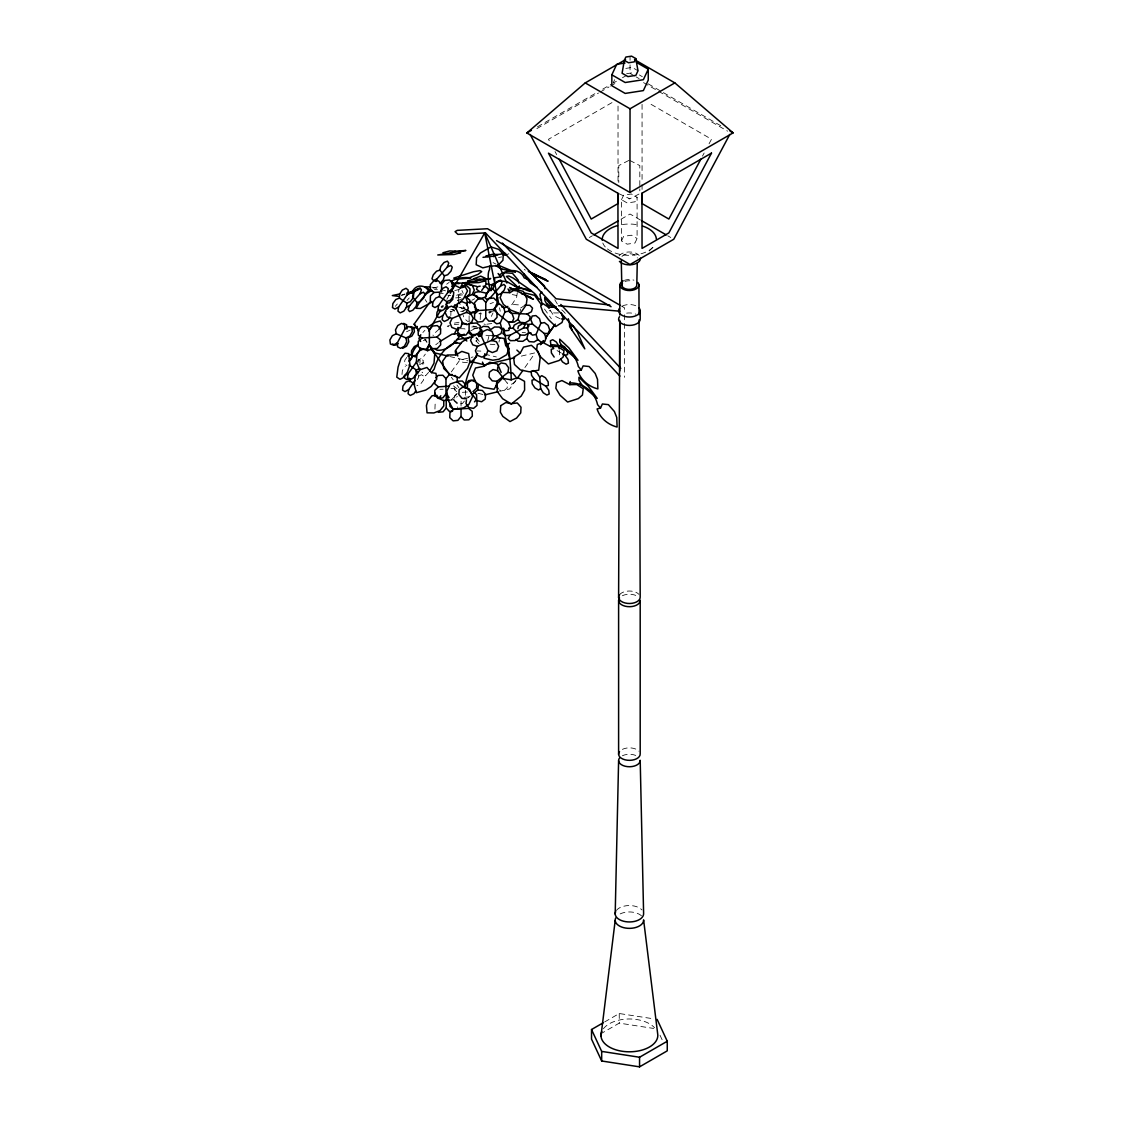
<?xml version="1.0" encoding="UTF-8"?>
<svg xmlns="http://www.w3.org/2000/svg" width="1123" height="1123" viewBox="0 0 1123 1123"><rect width="100%" height="100%" fill="white"/><g stroke="black" fill="none" stroke-linecap="round" stroke-linejoin="round"><path stroke-width="0.75" stroke-dasharray="5 3.75" d="M458.703 300.838L458.717 290.043M461.048 406.077L461.062 401.22M465.469 395.296L465.469 388.965M469.105 320.701L469.119 315.858M504.171 379.153L507.217 383.097L507.189 387.912L503.778 390.86L499.131 390.06M418.668 362.21L418.753 359.627L422.388 358.153L425.336 354.138M418.682 374.928L418.598 377.525L416.745 380.276M450.814 315.563L450.941 311.689L448.61 310.088M434.938 409.095L435.12 404.238L437.521 401.95M480.223 319.564L480.405 314.707L478.159 312.559M402.006 374.464L402.385 370.436L405.333 366.421M422.88 364.498L423.259 360.483L420.83 359.023L418.36 360.371M517.324 292.612L516.636 297.244L511.976 304.586L507.596 306.481M419.777 363.319L420.199 360.567L417.967 358.827M498.963 342.136L499.482 339.665M487.607 341.28L489.74 333.04M520.075 311.534L520.735 308.979M478.847 343.806L476.11 341.027L477.233 337.335M613.242 82.723L614.632 79.719M621.51 199.697L623.602 195.205L631.393 193.998L637.092 197.283L637.092 238.483L635 242.975L627.21 244.182L621.51 240.898L621.51 199.697L627.21 202.982L635 201.789L637.092 197.283M621.51 240.898L623.602 236.392L631.393 235.198L637.092 238.483M491.355 316.377L492.997 312.938M702.493 156.111L704.135 153.037M709.048 143.828L711.505 139.224L648.097 102.614M470.663 330.864L474.917 328.576L476.643 325.431M446.856 299.294L449.439 294.759M524.904 367.53L534.702 353.534M451.32 371.924L459.77 360.132L473.078 356.946M516.243 379.771L509.674 388.937L499.693 391.323M406.807 357.395L404.856 360.076L404.477 364.091L406.905 365.551M464.403 401.051L462.311 403.634L457.538 404.126L454.169 400.911L454.352 396.054L456.752 393.766M395.268 306.34L397.345 303.968M428.579 372.387L425.561 375.798L422.023 372.134M407.031 300.417L409.235 297.96M458.886 307.323L463.378 308.067L464.88 306.397M422.866 332.506L424.915 330.274M450.913 400.349L453.159 397.921L457.931 397.767M457.243 393.64L453.86 397.303L450.688 397.402M649.248 250.991L654.105 245.979A27.106 15.652 0 0 1 631.224 255.3A27.106 15.652 0 0 1 606.294 247.958M448.975 400.125L453.748 399.816L457.356 396.391M439.135 329.123L432.832 334.865L433.324 335.679M475.97 341.083L477.794 339.455L475.661 337.883M467.744 397.963L470.186 396.026M435.752 344.775L438.461 342.655M515.457 381.567L511.821 384.234L507.217 383.097M524.932 305.189L521.03 307.842L518.587 304.88L513.787 304.53L511.049 306.158M537.468 126.829L596.664 92.662M602.728 89.152L611.838 83.888M613.355 83.018L616.387 81.263M622.465 77.754L627.013 75.129M536.85 128.626L598.475 93.041M599.977 92.17L609.003 86.962M610.505 86.092L618.015 81.754M611.979 102.614L548.473 139.294L550.93 143.884M589.336 237.514L592.354 235.774M621.005 219.238L630.045 214.016L640.601 220.108M604.665 1021.944L619.25 1013.522L653.67 1018.842M600.286 1034.072L619.25 1023.123L653.67 1028.457M471.857 300.304L474.678 298.732M419.567 364.694L423.259 362.673L425.673 364.133M418.921 376.065L421.378 374.717L423.806 376.177L423.427 380.192L420.493 384.22L416.858 385.68M628.782 160.449L618.787 165.6L618.787 182.516M618.787 193.633L629.821 198.799L639.815 193.633L639.815 188.875M489.207 313.135L491.214 312.194L484.841 312.082M462.437 311.352L466.873 309.288M406.512 331.776L410.148 330.092M480.883 312.868L478.903 313.738L484.546 314.019M462.171 298.788L458.002 300.557L454.843 299.546M506.501 254.739L508.817 253.77M443.346 305.442L441.044 306.411L442.644 306.874M449.509 325.319L447.207 326.288L448.807 326.751M490.077 303.786L493.432 302.424M441.185 307.618L443.613 306.649M450.941 311.689L454.576 310.215M401.501 295.124L404.743 293.945M456.612 295.279L463.139 292.935M423.329 340.55L426.01 339.623M401.627 295.363L404.982 294.408M433.197 288.106L437.858 286.884M454.787 290.548L459.77 289.355M521.311 356.117L534.618 352.931M486.849 324.21L492.885 323.396M478.538 327.509L470.986 328.632M498.556 257.504L501.672 256.928M454.352 323.129L459.012 322.259M489.277 311.787L494.05 310.945M471.772 327.018L479.395 326.175M625.82 68.405L632.179 67.408L638.004 70.777M626.648 73.683L634.93 72.391M460.711 311.464L463.883 310.973M462.522 294.872L458.844 295.279L457.468 298.915L459.279 303.477L465.09 308.137M470.116 321.122L467.659 321.403L464.024 318.314L463.153 315.24M450.786 309.681L453.973 309.344M450.983 388.642L454.155 388.319L456.401 390.453M464.206 397.36L468.979 396.868M474.917 328.576L478.047 328.351M455.601 297.89L461.82 297.469M462.353 392.334L468.586 391.927M454.282 324.477L458.717 324.196M465.006 308.671L461.82 308.769L459.742 306.467M439.935 389.316L443.122 389.218M558.594 312.91L553.878 312.952L549.231 310.552M460.163 328.688L464.655 328.8L466.929 330.948M434.461 289.622L437.423 289.734M477.064 350.938L480.869 351.092M467.379 362.49L462.732 362.294L458.802 358.981M522.153 332.548L525.508 332.717M485.964 335.3L492.267 335.609M440.216 293.243L443.248 293.468M490.063 344.228L494.864 344.593M447.88 295.279L450.73 295.517M431.892 287.165L439.542 289.004M473.008 326.049L474.945 326.456M512.27 294.549L516.65 295.503M484.715 354.166L496.366 356.946M449.79 356.51L468.094 360.89M478.061 393.317L484.715 394.903M441.03 289.467L445.522 290.843M484.041 323.986L485.333 324.519M560.166 318.735L553.541 315.493L549.947 309.737M493.081 262.614L496.043 264.13M629.821 160.449L639.815 165.6L639.815 187.274M639.366 74.96L642.328 76.673M634.593 75.999L630.045 73.374L630.045 61.933M636.109 76.883L639.141 78.624M648.238 83.874L661.868 91.749M663.384 92.633L720.98 125.874M643.549 82.611L657.067 90.416M658.569 91.286L727.62 131.152M667.736 235.774L670.754 237.514M621.51 306.088L624.514 307.828L624.514 313.036M557.05 350.558L561.739 353.352M524.273 269.436L525.325 270.124M452.415 309.611L454.548 311.169M463.378 308.067L465.357 309.653M453.481 385.863L457.089 388.811M456.752 391.646L454.352 389.681L454.254 386.452M453.748 399.816L457.342 402.764L457.51 407.593M544.458 309.036L551.351 318.637M424.985 339.216L426.951 341.954M451.32 377.16L453.201 379.771M456.949 385.007L458.83 387.632M476.363 337.363L480.139 342.669M424.929 339.525L426.894 342.333M425.14 299.574L426.922 302.213M554.762 299.687L557.429 304.151M555.043 151.563L556.685 154.623M660.015 1035.224L662.921 1041.47M461.918 290.45L463.266 293.454M499.553 307.814L500.226 311.225M559.212 349.857L559.787 356.51M642.061 104.355L642.061 182.684M642.061 184.425L642.061 189.647M630.045 57.034L630.045 60.305M629.821 198.799L628.782 198.799M624.514 314.777L624.514 321.725M624.514 323.466L624.514 377.342M619.25 1013.522L619.25 1023.123M618.029 106.095L618.029 182.684M603.374 1028.78A28.426 16.41 0 0 1 628.417 1018.982A28.426 16.41 0 0 1 654.569 1027.756M620.163 913.911A14.206 8.198 0 0 1 641.977 916.34M622.381 749.364A10.795 6.233 0 0 1 638.959 751.203M622.381 595.723A10.795 6.233 0 0 1 638.117 596.776M622.381 755.765A10.795 6.233 0 0 1 635.843 755.498M616.387 910.444A14.206 8.198 0 0 1 628.908 905.545A14.206 8.198 0 0 1 641.977 909.939M622.381 306.046A10.795 6.233 0 0 1 635.843 305.765M626.634 313.149A10.795 6.233 0 0 1 635.843 314.173M619.517 594.755A10.795 6.233 0 0 1 629.02 591.021A10.795 6.233 0 0 1 638.959 594.362M624.346 280.357A9.531 5.503 0 0 1 633.891 280.16M621.945 256.465A8.1 4.674 0 0 1 630.649 253.798A8.1 4.674 0 0 1 637.359 257.981M619.082 255.819A11.16 6.443 0 0 1 628.908 251.973A11.16 6.443 0 0 1 639.169 255.426M605.297 246.962A27.106 15.652 0 0 1 602.812 243.003M622.353 224.558A27.106 15.652 0 0 1 639.394 225.162M624.935 281.536A7.524 4.352 0 0 1 632.431 281.129M446.673 284.203A26.601 21.997 -9.3 0 1 449.116 282.435M561.781 309.892A26.601 22.937 -42 0 1 566.918 315.858"/><path stroke-width="1.5" d="M429.379 345.196L429.407 329.923L432.552 326.049L437.324 325.572L440.693 328.772L440.525 333.643L436.903 337.068L421.883 338.065L418.275 341.49L418.107 346.347L421.476 349.562L426.249 349.071L429.379 345.196L432.509 348.649L437.282 348.509L440.665 344.845L440.511 340.016L436.903 337.068M441.564 291.98L441.578 284.344L444.708 280.469L449.481 279.992L452.85 283.193L452.681 288.064L449.074 291.489M449.088 386.144L438.461 386.859L434.854 390.271L434.685 395.142L438.054 398.356L442.827 397.865L445.957 393.991L445.985 378.718L449.13 374.843L452.316 374.521M438.307 412.309L443.08 411.818L446.224 407.944L446.252 394.159M461.034 416.493L464.164 419.96L468.937 419.805L472.32 416.156L472.165 411.313L468.558 408.365L453.538 409.362L449.93 412.787L449.762 417.644L453.131 420.858L457.903 420.367L461.034 416.493L461.048 408.856M465.469 387.73L465.484 384.487L468.614 380.613L473.387 380.136L476.77 383.336L476.587 388.207L472.98 391.632M469.091 331.131L469.105 323.494L476.615 322.989L480.223 325.937L480.377 330.78L476.994 334.429L472.221 334.584L469.091 331.131L465.961 334.991L461.188 335.482L457.805 332.268L457.987 327.411M485.754 317.683L485.782 302.41L488.926 298.536L493.699 298.044L497.068 301.259L496.885 306.116L493.278 309.541L478.258 310.538L474.65 313.963L474.482 318.82L477.851 322.034L482.623 321.543L485.754 317.683L488.884 321.136L493.657 320.981L497.04 317.332L496.885 312.489L493.278 309.541M629.905 192.454L630.045 108.777L674.853 82.905L733.108 132.879L629.905 192.454L526.855 132.963L585.237 82.905L625.567 59.617M469.456 390.846L467.421 388.207L467.449 383.392L470.86 380.444L475.506 381.259M470.228 391.843L476.994 400.616L476.98 405.445L473.555 408.379L468.909 407.579L465.989 403.536L466.438 400.392M504.409 379.462L497.643 370.688L497.657 367.474M618.605 597.478L619.728 320.294M619.756 315.03L619.868 285.214M637.26 262.979L636.797 284.666A7.524 4.352 0 0 1 628.038 289.369A7.524 4.352 0 0 1 622.451 283.263M615.193 914.038L618.605 760.72M399.437 298.072L399.563 294.198L402.343 290.057L406.021 288.302L408.239 290.057L407.607 294.184L398.595 307.014L394.917 309.036L392.489 307.59L392.868 303.561L395.801 299.546L399.437 298.072L406.765 303.112L410.4 301.652L413.348 297.623L413.727 293.608L411.299 292.148L407.607 294.184M406.765 303.112L406.652 307L403.873 311.141L400.195 312.882L397.963 311.141L398.595 307.014M413.755 356.188L411.425 354.587L411.551 350.699L414.331 346.558L417.995 344.817M408.969 364.947L416.296 369.986L416.17 373.875L413.39 378.002L409.727 379.756L407.495 378.016L408.126 373.889L417.138 361.059M439.458 296.57L439.584 292.696L442.364 288.555L446.042 286.8L448.259 288.555L447.628 292.682L438.616 305.512L434.938 307.548L432.509 306.088L432.888 302.073L435.822 298.044L439.458 296.57L446.786 301.61L450.421 300.15L453.369 296.121L453.748 292.106L451.32 290.646L447.628 292.682M446.786 301.61L446.673 305.498L443.894 309.639L440.216 311.38L437.984 309.639L438.616 305.512M457.103 382.438L457.272 377.567L455.026 375.433M489.74 266.193L482.806 267.85L476.166 264.719L476.587 257.714L480.476 252.97L490.933 246.906L498.724 249.362L503.301 254.107L502.922 260.269L497.714 265.688L489.74 266.193L489.53 269.646A26.601 7.973 71.7 0 0 490.049 289.748M501.813 269.253L495.833 265.618M419.651 369.706L416.38 361.732L417.026 353.703L421.378 348.411L427.596 350.671L427.961 346.165M404.687 375.433L404.434 378.1L406.863 379.56L409.319 378.212M476.742 353.913L476.405 356.889L470.481 362.617M600.987 1035.953L615.193 920.439M550.579 346.544L542.704 342.445L537.299 344.55L536.597 350.109L540.851 357.156L548.375 363.922L559.086 360.497L563.199 356.96L563.999 350.643L557.555 346.446L550.579 346.544L550.803 344.775A26.601 25.099 32.1 0 1 578.331 366.533L581.293 369.93L583.16 365.873L589.14 366.519L595.176 373.426L597.52 379.363L597.871 388.923C588.831 386.663 580.605 379.883 577.854 370.815L581.293 369.93M569.81 384.656L561.935 380.557L556.531 382.662L555.829 388.221L560.082 395.268L567.606 402.034L578.317 398.609L582.43 395.071L583.23 388.755L576.787 384.557L569.81 384.656L570.203 381.539M472.207 394.412L477.766 390.004L478.426 385.301M497.657 365.873L501.083 362.926L505.729 363.74L508.649 367.783L507.975 372.485L496.885 381.315L496.212 386.017L498.163 388.712M490.962 290.787L491.916 284.414L500.212 280.82L507.133 281.733L517.998 287.979M415.061 380.5L408.688 389.583L408.056 393.71L410.274 395.45L413.952 393.696L415.805 390.944M409.923 381.666L410.344 378.914M415.089 357.1L419.595 350.685L420.016 347.933M445.634 311.506L442.771 315.577L442.139 319.718L444.357 321.459L448.035 319.704L449.888 316.953M624.318 60.347L622.086 73.234L627.911 76.603L635.871 75.367L638.004 70.777L635.772 58.564L631.589 56.15L625.848 57.034L624.318 60.347L628.515 62.762L634.242 61.877L635.772 58.564M484.883 353.675L484.013 358.181L492.829 360.23L498.865 359.276L506.754 354.657L508.916 348.509L505.701 345.505L504.115 338.444L497.377 337.49L491.846 340.718M509.421 308.207L508.901 310.678L511.92 313.289L527.136 314.033L531.418 311.773L532.541 308.081L529.803 305.302L524.932 305.189M517.9 328.632L518.433 326.161L522.532 323.719L527.333 324.07L528.961 326.035M509.252 322.02L514.123 322.119L518.026 319.479L519.528 313.654M516.173 339.357L517.998 341.21L522.869 341.308L526.771 338.669L528.273 332.843L531.053 332.984M412.829 295.616L413.517 293.061L416.731 289.257L420.086 287.895L421.434 289.846L419.932 293.847L409.67 305.61L408.168 309.625L409.516 311.562L412.871 310.201L416.086 306.411L417.11 302.578L412.492 296.879M440.188 283.445L443.388 279.641L444.427 275.823L439.809 270.124L440.834 266.305L444.048 262.501L447.403 261.14L448.751 263.091L447.249 267.092L436.973 278.855L435.977 281.536M493.053 289.102L494.078 285.284L497.292 281.48L500.647 280.118L501.995 282.07L500.493 286.07L490.232 297.834L486.792 299.476L485.22 297.792L486.484 293.861L489.796 290.183L493.053 289.102L497.671 294.802L496.647 298.634M517.998 290.745L519.331 285.972M455.952 308.334L457.37 303.673L461.82 301.61L466.452 303.435L468.333 308.011L466.256 312.419L452.036 318.441L447.291 316.925L445.101 312.489L446.856 307.955L451.446 306.186L455.952 308.334L462.339 322.512L466.845 324.659L471.421 322.905L473.19 318.356L471 313.921L466.256 312.419M462.339 322.512L460.907 327.172L456.471 329.25L451.839 327.411L449.958 322.834L452.036 318.441M481.416 336.24L482.848 331.594L487.284 329.516L491.916 331.341L493.797 335.917L491.72 340.325L477.5 346.347L472.755 344.831L470.565 340.395L472.334 335.861L476.91 334.107L481.416 336.24L487.803 350.418L492.309 352.566L496.899 350.811L498.654 346.263L496.464 341.827L491.72 340.325M487.803 350.418L486.385 355.079L481.935 357.156L477.303 355.317L475.422 350.741L477.5 346.347M529.073 332.969L524.736 335.187L520.23 335.061L513.127 328.295L514.208 325.165L518.377 322.806L522.995 322.694L525.101 324.926L523.374 328.07L509.982 335.286L505.28 335.609L502.879 333.545L504.283 330.401M520.23 335.061L519.149 338.191L514.966 340.564L510.361 340.662L508.256 338.43L509.982 335.286M496.703 299.967L497.587 297.525M466.452 304.923L467.463 302.564L466.171 297.946M500.226 323.073L504.957 311.941L503.666 307.323L500.016 304.235L496.338 304.656L494.962 308.292L496.773 312.854L508.41 322.161L510.207 326.723L508.831 330.359L505.153 330.766L501.518 327.691L500.226 323.073L496.661 323.803L492.913 320.967M536.092 334.429L540.823 323.284L539.531 318.665L535.896 315.591L532.218 315.998L530.842 319.648L532.639 324.196L544.276 333.503L546.087 338.065L544.711 341.715L541.033 342.122L537.384 339.034L536.092 334.429L532.541 335.159L528.779 332.324L527.234 327.719L528.863 324.294L532.639 324.196M492.674 288.499L488.716 289.58L485.389 297.146L481.43 298.227L476.573 297.188L473.906 294.703L475.127 292.345L479.465 291.615L487.059 293.356M454.422 334.05L455.826 330.906L458.717 329.418M439.135 329.123L441.704 323.494L440.16 320.953L435.036 322.399L427.989 326.919M600.524 408.042L602.391 403.985L608.371 404.631L614.407 411.537L616.752 417.475L617.103 427.035C608.062 424.775 599.836 417.995 597.085 408.926L600.524 408.042L597.562 404.645A26.601 25.099 32.1 0 0 570.035 382.887M636.404 62.355L648.252 69.191L648.252 80.084L643.367 90.598L625.174 93.42L611.838 85.727L611.838 74.82L616.724 64.32L624.992 63.028M648.252 69.191L643.367 79.705L625.174 82.512L611.838 74.82M465.104 297.539L472.221 294.521L474.299 290.127L472.418 285.551L467.786 283.726L463.35 285.789M463.687 387.253L457.047 381.638L450.197 384.052L446.856 391.127L448.189 400.364L453.243 409.362L463.729 407.86L468.867 404.378L472.657 396.335L469.47 389.049L463.687 387.253L465.554 383.294A26.601 6.022 -66.2 0 1 477.598 353.591M453.86 307L454.955 304.712M420.816 334.738L418.893 338.584L420.662 341.476M451.713 286.576L454.338 285.031L460.219 288.007L462.199 284.175M700.85 159.171L668.859 219.041L642.061 203.572L642.061 193.128M729.796 134.423L673.772 239.255L630.045 264.509L586.318 239.255L530.168 134.493M397.374 342.726L404.827 328.997L408.646 326.568L411.804 327.719L412.309 331.734L409.825 336.044L405.95 337.925L396.251 333.798L392.376 335.679L389.892 339.988L390.397 344.003L393.555 345.154L397.374 342.726L397.598 346.867L400.602 348.341L404.448 346.179L406.723 341.771L405.95 337.925M520.188 353.141L523.515 347.119L531.432 345.308L538.17 351.513L540.135 358.097L538.717 370.169L529.298 371.797L520.412 369.93L514.488 364.484L513.604 357.367L520.188 353.141L516.875 350.081M428.789 330.976L440.834 309.85M450.309 293.257L484.715 232.896L506.894 283.08M452.302 285.354A26.601 1.053 74.8 0 1 452.906 283.866L455.348 284.273L456.135 282.94L462.985 283.193L476.475 286.323M496.689 384.922L494.022 389.26L483.802 387.505L475.899 382.564L472.769 375.208L475.492 368.007L484.21 366.224L489.698 362.28L497.615 364.063L501.181 372.429M409.095 361.073L411.874 356.932L415.538 355.177M522.939 370.337L517.184 378.465M541.567 343.722L543.518 340.929M545.483 338.121L554.299 325.53M418.079 329.727L414.148 324.126L429.898 302.171M540.528 344.705L543.476 340.578M545.441 337.841L555.281 324.126M438.995 309.457L437.029 312.138L436.65 316.153L439.079 317.612L442.771 315.577M455.559 308.881L457.51 306.2M481.739 290.408L486.105 284.456L485.403 278.293L480.7 276.146L473.625 278.757M431.499 372.625L435.991 373.383L436.707 379.125L431.19 386.424L425.799 390.06L416.338 392.713L414.134 384.487L415.328 376.079L420.17 369.664L426.965 367.488L431.499 372.625L434.222 369.032A26.601 15.708 -61.3 0 1 455.77 342.655M409.432 361.255L408.772 353.661L405.024 353.226L400.981 358.293L398.061 367.109L396.77 377.131L399.956 379.307L402.778 377.974L407.382 372.204L409.965 364.764L409.432 361.255L411.692 358.405A26.601 17.659 -19.9 0 1 418.163 344.494M438.728 398.37L436.819 395.282L432.018 395.773L427.779 401.037L426.431 405.557L427.049 412.829L433.871 412.941L440.019 410.583L443.753 405.964L443.767 400.7L438.728 398.37L440.82 395.787M470.158 314.566L472.264 311.983L477.036 311.492M435.05 349.014L437.226 350.278C446.828 350.839 453.973 343.975 459.251 336.802L457.707 333.615L451.909 334.219L439.809 341.603M429.576 371.25L434.011 363.192L434.741 354.054L431.429 349.239L427.596 350.671M541.89 292.12L539.854 294.338L542.184 304.459M435.836 377.847L438.096 375.405L442.869 375.264L445.985 378.718M474.482 401.852L476.742 399.423L476.573 394.58L474.173 392.615M494.85 283.319L494.555 277.788L500.9 276.848L504.718 272.763L512.453 273.296L518.194 280.076L518.756 283.024M424.887 294.366L429.042 290.015M458.675 303.589L463.532 298.662L467.533 290.885L465.245 286.8L460.219 288.007M438.826 292.162L434.054 292.471L430.432 295.896L430.263 300.767L432.509 302.901M466.115 284.863L469.877 281.817M559.114 348.621L558.903 346.179L561.023 344.817L564.616 346.839L567.382 350.966L567.578 354.559L565.066 355.345L562.665 353.913M539.686 377.047L541.805 375.686L545.399 377.707L548.164 381.82L548.347 385.428L545.834 386.214L534.506 379.434L531.586 375.405L531.151 371.657L533.467 370.576L537.089 372.864L539.686 377.047L540.668 388.6L543.265 392.783L546.873 395.057L549.203 393.991L548.754 390.243L545.834 386.214M540.668 388.6L538.549 389.962L534.955 387.94L532.19 383.813L531.993 380.22L534.506 379.434M431.709 290.38L426.614 293.636L420.549 300.529L416.114 308.278L420.269 308.474L431.653 302.213M398.174 343.526L395.633 345.154L392.474 344.003M453.257 306.888L457.328 304.417M509.884 292.682L515.331 289.425L523.318 291.362L527.024 298.999L526.21 304.923L520.089 313.668L510.797 310.13L503.385 304.445L500.114 297.749L502.149 292.373L509.884 292.682L508.045 288.934M480.644 327.944L483.367 326.316L488.168 326.681L490.625 329.629L494.513 326.99L499.384 327.088L502.135 329.867L501.012 333.573L496.731 335.819L491.888 335.58M538.114 339.539L534.029 341.982L529.214 341.617L526.771 338.669M455.84 354.924L461.834 351.401L468.67 353.591L469.905 361.943L467.449 368.386L459.265 377.889L450 374.464L443.753 368.498L442.659 361.157L447.108 355.008L455.84 354.924L455.236 350.811M505.701 345.505L509.589 343.231M526.855 132.963L531.404 130.324M412.885 328.66L417.307 326.47M593.856 234.904L617.987 220.978M657.123 1019.375L667.259 1041.246L667.259 1050.847L639.549 1066.85L601.675 1060.996L591.526 1039.126L591.526 1029.524L603.205 1022.786M591.526 1029.524L601.675 1051.395L639.549 1057.248L667.259 1041.246M402.68 348.341L406.526 346.179L408.8 341.771L408.028 337.925L411.902 336.044L414.387 331.734L413.882 327.719L410.723 326.568M419.595 350.685L422.051 349.337M404.434 375.91L408.126 373.889M408.688 389.583L404.996 391.604L402.567 390.144L402.946 386.13L405.894 382.115L409.53 380.641L414.71 384.206M407.284 294.788L414.148 291.039M464.361 334.261L458.395 336.002M478.651 336.577L481.514 335.075L479.493 333.349M477.724 334.949L480.602 333.461L482.02 330.316L479.605 328.253M447.249 267.092L450.688 265.463L452.26 267.148L450.997 271.064L447.684 274.742L444.427 275.823M436.973 278.855L433.548 280.483L431.962 278.813L433.239 274.882L436.552 271.204L439.809 270.124M419.932 293.847L423.371 292.219L424.957 293.903L423.68 297.834L420.367 301.497L417.11 302.578M406.231 307.253L409.67 305.61M500.493 286.07L503.932 284.442L505.518 286.126L504.241 290.057L500.928 293.721L497.671 294.802M448.428 254.219L455.222 251.229L465.891 250.471L437.759 254.977L454.071 254.5L460.753 252.675L458.816 252.268M493.348 256.648L498.149 254.528L505.701 253.405M473.232 282.308L480.026 279.318L490.695 278.56L462.564 283.066L478.875 282.589L485.543 280.764L483.606 280.357M507.596 306.481L504.69 307.744L501.742 306.902M407.789 356.047L411.425 354.587M416.296 369.986L419.932 368.526M406.512 293.159L410.007 292.977L417.924 289.931M469.807 277.535L478.103 274.349L481.711 271.584L479.942 270.615L473.401 271.766L453.776 278.111L455.798 279.206L470.804 278.083M407.972 292.752L419.651 288.962M511.176 379.855L517.829 377.609L524.539 381.343L524.609 390.116L521.142 396.124L511.372 403.971L502.613 398.721L497.208 391.436L497.152 383.729L502.444 378.283L511.176 379.855L511.133 375.531A26.601 1.6 85.8 0 0 507.919 344.214M410.007 292.977L412.113 292.387A26.601 14.557 64.7 0 1 431.302 290.983M412.604 328.197L417.026 327.116M514.657 357.704L484.715 364.863L469.751 361.283M484.715 394.903L498.022 391.73M480.181 286.14L477.401 286.758L476.517 289.187L479.465 291.615M467.463 302.564L471.014 301.834L474.776 304.656L476.32 309.26L474.692 312.699L470.916 312.784L467.21 309.822M504.957 311.941L508.522 311.197L512.27 314.033L513.815 318.637L512.186 322.076L508.41 322.161M540.823 323.284L544.388 322.554L548.136 325.389L549.694 329.98L548.052 333.419L544.276 333.503M483.002 257.321L494.752 256.03M503.329 255.3L506.501 254.739M514.825 285.607L529.396 291.194L531.516 290.815L513.099 278.041L508.803 275.991L506.403 276.412L516.019 285.41M456.514 339.623L469.372 337.616M399.858 293.917L392.32 295.574L398.272 296.318M453.917 342.852L457.159 342.515M461.862 286.168L466.635 285.691L470.004 288.892L469.835 293.763L466.227 297.188L469.821 300.136L469.933 303.35M523.374 328.07L528.063 327.748M461.595 323.986L465.989 323.691M443.122 400.518L449.354 400.097M561.303 312.938L563.311 318.497L562.005 322.498L555.745 326.54L548.515 319.648L542.928 312.208L540.71 306.088L542.648 303.435L548.81 307.393L553.948 307.098L558.061 309.766M446.266 303.028L449.439 302.929L452.822 299.265L452.723 296.037M457.58 381.174L462.353 381.034L465.484 384.487M452.527 411.299L449.354 411.397L446.224 407.944M430.348 286.842L425.098 286.997L427.807 289.622L432.537 291.531M508.621 328.183L513.127 328.295M474.776 335.637L471.772 335.566L468.221 332.183M472.951 337.223L469.554 337.082L462.086 341.911L455.756 350.053L457.791 356.005M558.594 305.737L619.784 311.211M507.975 372.485L512.635 372.948L515.794 376.795M496.885 381.315L492.225 380.837L489.052 376.991L489.403 372.218L493.039 369.551L497.643 370.688M477.766 390.004L482.413 390.467L485.585 394.313L485.234 399.086L481.613 401.753L476.994 400.616M466.663 398.833L462.002 398.356L458.844 394.51L459.181 389.737L462.816 387.07L467.421 388.207M475.268 309.611L478.44 309.948M609.803 305.049L556.025 298.746L502.346 243.045M460.823 343.427L456.191 342.81L454.366 341.195M561.486 318.932L564.111 319.311L563.872 316.658L561.711 314.159M457.594 335.51L460.584 336.002L466.831 340.999M459.04 283.614L452.036 283.08L455.348 284.273M487.775 256.479L485.838 256.072L492.506 254.261L498.149 254.528M444.848 253.18L442.911 252.773L449.579 250.948L455.222 251.229M469.639 281.269L467.715 280.862L474.383 279.037L480.026 279.318M486.385 283.782L493.039 285.368M524.638 292.935L534.618 295.321L541.511 304.923M448.133 356.117L434.826 352.931L428.916 344.705M483.157 286.239L486.343 287.039L488.716 289.58M501.841 268.93L515.429 272.313L497.517 264.888M472.221 294.521L476.966 296.037L478.426 298.999M536.991 287.32L530.491 283.094L527.263 279.108L524.202 277.9A26.601 17.28 -50 0 0 499.3 274.938M528.231 271.148L545.834 279.739L529.242 272.089M543.111 278.588L548.08 281.241L531.025 273.38M522.939 294.38L521.521 293.398L531.179 297.806L509.617 287.502L515.12 290.815M526.519 296.191L533.425 299.308L528.456 296.654M403.69 323.382L406.68 324.842L406.905 328.997M541.609 300.136L538.128 298.353A26.601 20.27 -28.5 0 0 508.831 290.548M634.523 59.617L674.853 82.905M730.076 131.124L733.108 132.879M585.237 82.905L630.045 108.777M617.917 193.254L548.459 153.163L591.217 232.924L618.015 248.394L617.917 193.254L618.029 203.572L591.217 219.055L559.156 159.227M642.103 220.978L666.234 234.904M619.994 305.217L487.522 228.727L457.258 230.369L455.054 231.647L457.917 234.384L485.529 232.896L619.924 376.093M496.548 240.617L611.066 306.733M534.759 274.363L537.594 276.314M445.761 308.123L447.277 309.162M530.491 272.566L544.346 285.803L544.95 288.765M560.7 345.786L578.022 360.286L568.94 347.948L559.717 339.188L559.759 342.122L562.244 346.277M579.931 383.898L597.254 398.398L588.171 386.059L578.949 377.286L578.977 380.234L582.304 385.765M416.1 370.871L418.332 372.611M478.258 310.538L474.664 307.59L474.496 302.747L477.879 299.097L482.651 298.943L485.782 302.41M434.054 292.471L430.446 289.537L430.291 284.695L433.675 281.031L438.447 280.89L441.578 284.344M421.883 338.065L418.289 335.117L418.135 330.274L421.518 326.611L426.277 326.47L429.407 329.923M438.461 386.859L434.868 383.912L434.755 380.683M453.538 409.362L449.944 406.414L449.832 403.185M527.136 314.033L530.154 316.63L529.368 320.35L525.269 322.792L520.468 322.427L518.026 319.479M496.731 335.819L499.749 338.43M560.798 304.473L620.794 368.386M445.957 393.991L449.088 397.444M498.079 273.507L500.9 276.848M571.93 330.12L584.802 348.86L577.461 332.338L572.772 325.516L570.765 325.502L571.93 330.12L569.628 326.765A26.601 22.937 -42 0 0 568.252 318.707M565.066 355.345L567.985 359.374L568.42 363.122L566.104 364.203L562.483 361.915L560.756 359.135M414.148 324.126L419.076 330.976M428.86 345.126L449.439 374.535M523.655 273.787L527.263 279.108M445.845 304.375L448.358 308.123M554.172 357.072L551.407 352.959L551.225 349.351L553.737 348.565L550.817 344.536L550.368 340.788L552.698 339.722L556.306 341.996L558.903 346.179M549.049 308.292L544.922 300.683L544.655 297.651L552.797 307.169L552.67 305.667M482.455 362.097L484.21 366.224M547.575 303.968L548.81 307.393M396.251 333.798L395.478 329.951L397.753 325.544L401.599 323.382L404.603 324.842L404.827 328.997M484.715 232.896L498.879 304.403M503.595 328.253L509.674 358.897M434.966 393.022L435.078 396.251M621.272 260.522L621.805 285.481M638.931 284.835L639.043 314.651M639.071 319.915L640.194 597.043A10.795 6.233 0 0 1 627.364 603.388A10.795 6.233 0 0 1 619.517 594.755M640.194 310.566L640.194 318.96A10.795 6.233 0 0 1 627.364 325.305A10.795 6.233 0 0 1 619.517 316.672M639.549 1057.248L639.549 1066.85M619.784 321.445L619.784 370.941M618.605 600.679L618.605 754.319M601.675 1051.395L601.675 1060.996M601.76 1031.56A28.426 16.41 0 0 0 626.55 1051.718A28.426 16.41 0 0 0 657.797 1034.816L643.605 919.863A14.206 8.198 0 0 1 627.757 928.3A14.206 8.198 0 0 1 615.685 917.996M619.517 757.997A10.795 6.233 0 0 0 627.364 766.63A10.795 6.233 0 0 0 640.194 760.285L643.605 913.462A14.206 8.198 0 0 1 627.757 921.899A14.206 8.198 0 0 1 615.685 911.595M619.517 751.596A10.795 6.233 0 0 0 627.364 760.229A10.795 6.233 0 0 0 640.194 753.884L640.194 600.244A10.795 6.233 0 0 1 627.364 606.588A10.795 6.233 0 0 1 619.517 597.955M638.959 307.884A10.795 6.233 0 0 1 629.778 317.009A10.795 6.233 0 0 1 619.517 308.264M637.836 282.463A9.531 5.503 0 0 1 634.453 289.692A9.531 5.503 0 0 1 621.707 288.274A9.531 5.503 0 0 1 623.195 280.834M602.209 240.224A27.106 15.652 0 0 1 617.496 225.611M642.567 226.046A27.106 15.652 0 0 1 656.379 239.143M640.447 258.192A11.16 6.443 0 0 1 632.151 264.635A11.16 6.443 0 0 1 619.419 261.406M450.463 281.634A26.601 21.997 -9.3 0 1 470.369 277.844M548.108 305.442A26.601 22.937 -42 0 1 556.278 306.846M500.676 405.698L500.367 412.183L502.809 416.408L509.996 421.574L516.566 418.079L520.735 412.927L521.016 407.228L517.282 402.96L510.839 403.733L505.869 402.497L500.676 405.698M711.505 153.093L668.859 232.91L642.047 248.394L641.949 193.254L711.505 153.093"/></g></svg>
